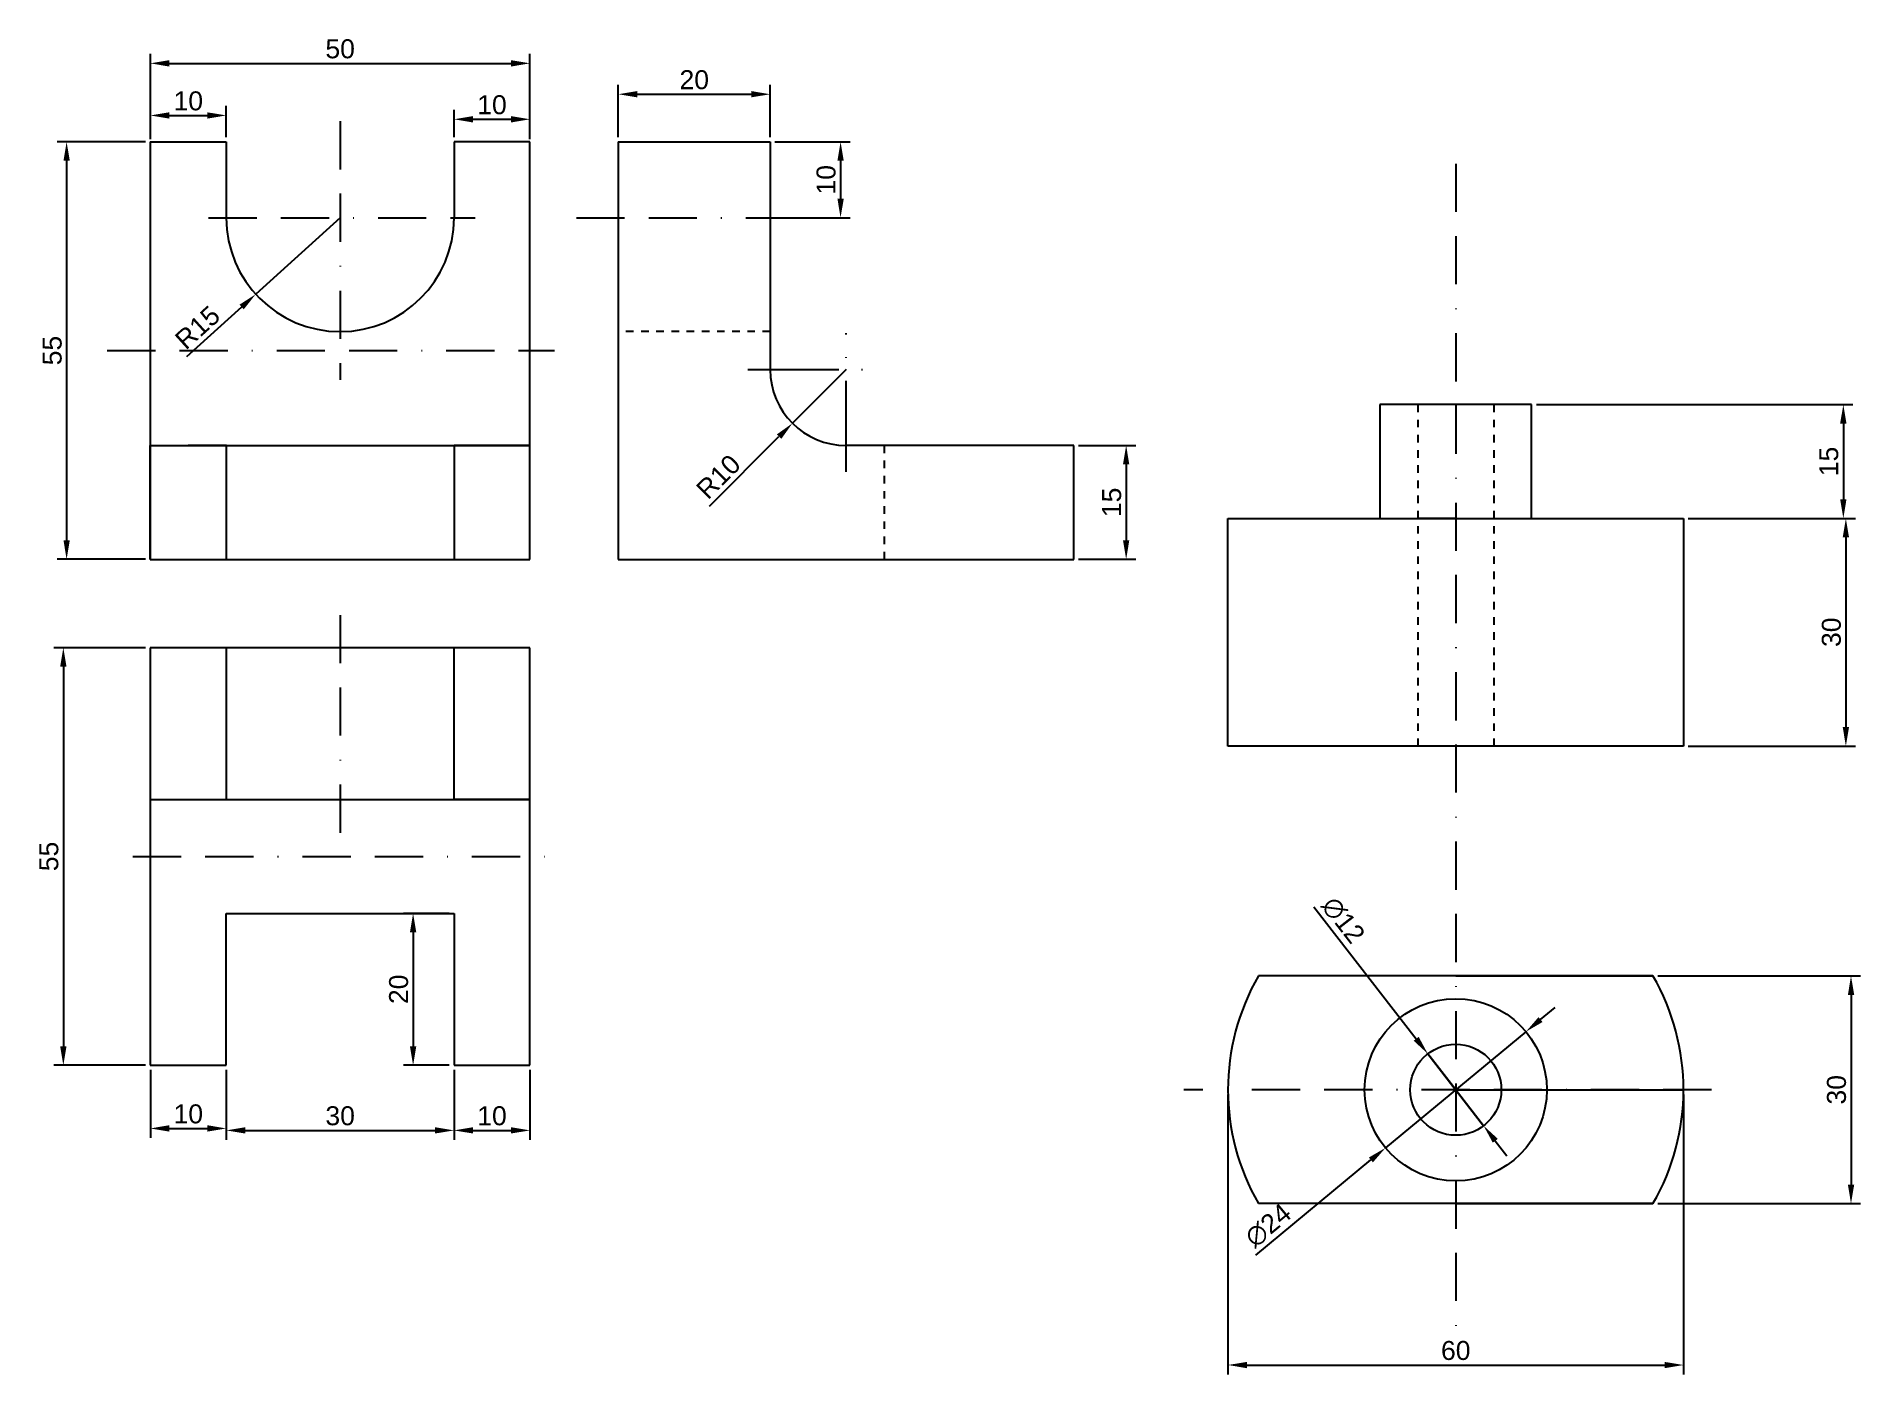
# Model space of a CAD drawing. Header units: millimetres. Extents: x 3411 to 3651, y 13931 to 14107.
import ezdxf

# ---------------------------------------------------------------- set-up
doc = ezdxf.new("R2010")
doc.units = ezdxf.units.MM
for name, pattern in [('ACAD_ISO10W100', [18, 12, -3, 0, -3]), ('JIS_02_1.0', [2, 1, -1]), ('MORSE_G2', [22.225, 6.35, -3.175, 6.35, -3.175, 0, -3.175])]:
    doc.linetypes.add(name, pattern=pattern)
doc.layers.add('cotas', color=10, linetype='Continuous')
doc.styles.get("Standard").update_dxf_attribs({"font": 'arial.ttf'})
doc.dimstyles.new('ISO-25', dxfattribs={"dimtxt": 2.5, "dimasz": 2.5, "dimexe": 1.25, "dimexo": 0.625, "dimtad": 1, "dimtxsty": 'Standard', "dimcen": 2.5, "dimadec": 0, "dimazin": 0, "dimtfac": 1, "dimtmove": 0, "dimatfit": 3, "dimfxl": 1, "dimarcsym": 0})

# ---------------------------------------------------------------- blocks, each defined once
blk = doc.blocks.new('*D1')
at = {"layer": 'cotas', "color": 0, "lineweight": -2, "transparency": 16777216}
for p, q in [((3608.32, 14058.88), (3650, 14058.88)), ((3648.75, 14056.38), (3648.75, 14046.38)), ((3628.32, 14043.88), (3650, 14043.88))]:
    blk.add_line(p, q, dxfattribs=at)
at = {"layer": 'cotas', "color": 0, "transparency": 16777216}
for points in [[(3648.33, 14056.38), (3649.16, 14056.38), (3648.75, 14058.88)], [(3648.33, 14046.38), (3649.16, 14046.38), (3648.75, 14043.88)]]:
    blk.add_solid(points, dxfattribs=at)
at = {"layer": 'Defpoints', "color": 0, "transparency": 16777216}
for p in [(3607.7, 14058.88), (3627.7, 14043.88), (3648.75, 14043.88)]:
    blk.add_point(p, dxfattribs=at)
at = {"layer": 'cotas', "color": 0, "transparency": 16777216, "insert": (3646.84, 14051.38), "char_height": 2.5, "attachment_point": 5, "rotation": 90}
blk.add_mtext('15', dxfattribs=at)
blk = doc.blocks.new('*D2')
at = {"layer": 'cotas', "color": 0, "lineweight": -2, "transparency": 16777216}
for p, q in [((3628.32, 14043.88), (3650.33, 14043.88)), ((3649.08, 14041.38), (3649.08, 14016.38)), ((3628.32, 14013.88), (3650.33, 14013.88))]:
    blk.add_line(p, q, dxfattribs=at)
at = {"layer": 'cotas', "color": 0, "transparency": 16777216}
for points in [[(3648.67, 14041.38), (3649.5, 14041.38), (3649.08, 14043.88)], [(3648.67, 14016.38), (3649.5, 14016.38), (3649.08, 14013.88)]]:
    blk.add_solid(points, dxfattribs=at)
at = {"layer": 'Defpoints', "color": 0, "transparency": 16777216}
for p in [(3627.7, 14043.88), (3627.7, 14013.88), (3649.08, 14013.88)]:
    blk.add_point(p, dxfattribs=at)
at = {"layer": 'cotas', "color": 0, "transparency": 16777216, "insert": (3647.18, 14028.88), "char_height": 2.5, "attachment_point": 5, "rotation": 90}
blk.add_mtext('30', dxfattribs=at)
blk = doc.blocks.new('*D3')
at = {"layer": 'cotas', "color": 0, "lineweight": -2, "transparency": 16777216}
for p, q in [((3624.3, 13983.6), (3651.01, 13983.6)), ((3649.76, 13981.1), (3649.76, 13956.1)), ((3624.3, 13953.6), (3651.01, 13953.6))]:
    blk.add_line(p, q, dxfattribs=at)
at = {"layer": 'cotas', "color": 0, "transparency": 16777216}
for points in [[(3649.35, 13981.1), (3650.18, 13981.1), (3649.76, 13983.6)], [(3649.35, 13956.1), (3650.18, 13956.1), (3649.76, 13953.6)]]:
    blk.add_solid(points, dxfattribs=at)
at = {"layer": 'Defpoints', "color": 0, "transparency": 16777216}
for p in [(3623.68, 13983.6), (3623.68, 13953.6), (3649.76, 13953.6)]:
    blk.add_point(p, dxfattribs=at)
at = {"layer": 'cotas', "color": 0, "transparency": 16777216, "insert": (3647.86, 13968.6), "char_height": 2.5, "attachment_point": 5, "rotation": 90}
blk.add_mtext('30', dxfattribs=at)
blk = doc.blocks.new('*D4')
at = {"layer": 'cotas', "color": 0, "lineweight": -2, "transparency": 16777216}
for p, q in [((3567.7, 13967.98), (3567.7, 13931.09)), ((3627.7, 13967.98), (3627.7, 13931.09)), ((3570.2, 13932.34), (3625.2, 13932.34))]:
    blk.add_line(p, q, dxfattribs=at)
at = {"layer": 'cotas', "color": 0, "transparency": 16777216}
for points in [[(3570.2, 13932.75), (3570.2, 13931.92), (3567.7, 13932.34)], [(3625.2, 13932.75), (3625.2, 13931.92), (3627.7, 13932.34)]]:
    blk.add_solid(points, dxfattribs=at)
at = {"layer": 'Defpoints', "color": 0, "transparency": 16777216}
for p in [(3567.7, 13968.6), (3627.7, 13968.6), (3627.7, 13932.34)]:
    blk.add_point(p, dxfattribs=at)
at = {"layer": 'cotas', "color": 0, "transparency": 16777216, "insert": (3597.7, 13934.24), "char_height": 2.5, "attachment_point": 5}
blk.add_mtext('60', dxfattribs=at)
blk = doc.blocks.new('*D5')
at = {"layer": 'cotas', "color": 0, "lineweight": -2, "transparency": 16777216}
for p, q in [((3508.03, 14093.49), (3517.92, 14093.49)), ((3516.67, 14090.99), (3516.67, 14085.99)), ((3508.03, 14083.49), (3517.92, 14083.49))]:
    blk.add_line(p, q, dxfattribs=at)
at = {"layer": 'cotas', "color": 0, "transparency": 16777216}
for points in [[(3516.26, 14090.99), (3517.09, 14090.99), (3516.67, 14093.49)], [(3516.26, 14085.99), (3517.09, 14085.99), (3516.67, 14083.49)]]:
    blk.add_solid(points, dxfattribs=at)
at = {"layer": 'Defpoints', "color": 0, "transparency": 16777216}
for p in [(3507.4, 14093.49), (3507.4, 14083.49), (3516.67, 14083.49)]:
    blk.add_point(p, dxfattribs=at)
at = {"layer": 'cotas', "color": 0, "transparency": 16777216, "insert": (3514.77, 14088.49), "char_height": 2.5, "attachment_point": 5, "rotation": 90}
blk.add_mtext('10', dxfattribs=at)
blk = doc.blocks.new('*D6')
at = {"layer": 'cotas', "color": 0, "lineweight": -2, "transparency": 16777216}
for p, q in [((3487.4, 14094.11), (3487.4, 14101.01)), ((3507.4, 14094.11), (3507.4, 14101.01)), ((3489.9, 14099.76), (3504.9, 14099.76))]:
    blk.add_line(p, q, dxfattribs=at)
at = {"layer": 'cotas', "color": 0, "transparency": 16777216}
for points in [[(3489.9, 14100.18), (3489.9, 14099.35), (3487.4, 14099.76)], [(3504.9, 14100.18), (3504.9, 14099.35), (3507.4, 14099.76)]]:
    blk.add_solid(points, dxfattribs=at)
at = {"layer": 'Defpoints', "color": 0, "transparency": 16777216}
for p in [(3507.4, 14099.76), (3487.4, 14093.49), (3507.4, 14093.49)]:
    blk.add_point(p, dxfattribs=at)
at = {"layer": 'cotas', "color": 0, "transparency": 16777216, "insert": (3497.4, 14101.66), "char_height": 2.5, "attachment_point": 5}
blk.add_mtext('20', dxfattribs=at)
blk = doc.blocks.new('*D7')
at = {"layer": 'cotas', "color": 0, "lineweight": -2, "transparency": 16777216}
for p, q in [((3548.03, 14053.49), (3555.54, 14053.49)), ((3554.29, 14050.99), (3554.29, 14040.99)), ((3548.03, 14038.49), (3555.54, 14038.49))]:
    blk.add_line(p, q, dxfattribs=at)
at = {"layer": 'cotas', "color": 0, "transparency": 16777216}
for points in [[(3553.87, 14050.99), (3554.7, 14050.99), (3554.29, 14053.49)], [(3553.87, 14040.99), (3554.7, 14040.99), (3554.29, 14038.49)]]:
    blk.add_solid(points, dxfattribs=at)
at = {"layer": 'Defpoints', "color": 0, "transparency": 16777216}
for p in [(3547.4, 14053.49), (3547.4, 14038.49), (3554.29, 14038.49)]:
    blk.add_point(p, dxfattribs=at)
at = {"layer": 'cotas', "color": 0, "transparency": 16777216, "insert": (3552.39, 14045.99), "char_height": 2.5, "attachment_point": 5, "rotation": 90}
blk.add_mtext('15', dxfattribs=at)
blk = doc.blocks.new('*D8')
at = {"layer": 'cotas', "color": 0, "lineweight": -2, "transparency": 16777216}
for p, q in [((3465.76, 14094.11), (3465.76, 14097.71)), ((3468.26, 14096.46), (3473.26, 14096.46)), ((3475.76, 14094.11), (3475.76, 14097.71))]:
    blk.add_line(p, q, dxfattribs=at)
at = {"layer": 'cotas', "color": 0, "transparency": 16777216}
for points in [[(3468.26, 14096.88), (3468.26, 14096.04), (3465.76, 14096.46)], [(3473.26, 14096.88), (3473.26, 14096.04), (3475.76, 14096.46)]]:
    blk.add_solid(points, dxfattribs=at)
at = {"layer": 'Defpoints', "color": 0, "transparency": 16777216}
for p in [(3475.76, 14096.46), (3465.76, 14093.49), (3475.76, 14093.49)]:
    blk.add_point(p, dxfattribs=at)
at = {"layer": 'cotas', "color": 0, "transparency": 16777216, "insert": (3470.76, 14098.36), "char_height": 2.5, "attachment_point": 5}
blk.add_mtext('10', dxfattribs=at)
blk = doc.blocks.new('*D9')
at = {"layer": 'cotas', "color": 0, "lineweight": -2, "transparency": 16777216}
for p, q in [((3425.76, 14094.11), (3425.76, 14098.22)), ((3435.76, 14094.11), (3435.76, 14098.22)), ((3428.26, 14096.97), (3433.26, 14096.97))]:
    blk.add_line(p, q, dxfattribs=at)
at = {"layer": 'cotas', "color": 0, "transparency": 16777216}
for points in [[(3428.26, 14097.38), (3428.26, 14096.55), (3425.76, 14096.97)], [(3433.26, 14097.38), (3433.26, 14096.55), (3435.76, 14096.97)]]:
    blk.add_solid(points, dxfattribs=at)
at = {"layer": 'Defpoints', "color": 0, "transparency": 16777216}
for p in [(3435.76, 14096.97), (3425.76, 14093.49), (3435.76, 14093.49)]:
    blk.add_point(p, dxfattribs=at)
at = {"layer": 'cotas', "color": 0, "transparency": 16777216, "insert": (3430.76, 14098.87), "char_height": 2.5, "attachment_point": 5}
blk.add_mtext('10', dxfattribs=at)
blk = doc.blocks.new('*D10')
at = {"layer": 'cotas', "color": 0, "lineweight": -2, "transparency": 16777216}
for p, q in [((3425.76, 14093.84), (3425.76, 14105.08)), ((3428.26, 14103.83), (3473.26, 14103.83)), ((3475.76, 14093.84), (3475.76, 14105.08))]:
    blk.add_line(p, q, dxfattribs=at)
at = {"layer": 'cotas', "color": 0, "transparency": 16777216}
for points in [[(3428.26, 14104.25), (3428.26, 14103.41), (3425.76, 14103.83)], [(3473.26, 14104.25), (3473.26, 14103.41), (3475.76, 14103.83)]]:
    blk.add_solid(points, dxfattribs=at)
at = {"layer": 'Defpoints', "color": 0, "transparency": 16777216}
for p in [(3475.76, 14103.83), (3425.76, 14093.22), (3475.76, 14093.22)]:
    blk.add_point(p, dxfattribs=at)
at = {"layer": 'cotas', "color": 0, "transparency": 16777216, "insert": (3450.76, 14105.73), "char_height": 2.5, "attachment_point": 5}
blk.add_mtext('50', dxfattribs=at)
blk = doc.blocks.new('*D11')
at = {"layer": 'cotas', "color": 0, "lineweight": -2, "transparency": 16777216}
for p, q in [((3425.13, 14093.49), (3413.48, 14093.49)), ((3414.73, 14090.99), (3414.73, 14040.99)), ((3425.13, 14038.49), (3413.48, 14038.49))]:
    blk.add_line(p, q, dxfattribs=at)
at = {"layer": 'cotas', "color": 0, "transparency": 16777216}
for points in [[(3414.32, 14090.99), (3415.15, 14090.99), (3414.73, 14093.49)], [(3414.32, 14040.99), (3415.15, 14040.99), (3414.73, 14038.49)]]:
    blk.add_solid(points, dxfattribs=at)
at = {"layer": 'Defpoints', "color": 0, "transparency": 16777216}
for p in [(3425.76, 14093.49), (3414.73, 14038.49), (3425.76, 14038.49)]:
    blk.add_point(p, dxfattribs=at)
at = {"layer": 'cotas', "color": 0, "transparency": 16777216, "insert": (3412.84, 14065.99), "char_height": 2.5, "attachment_point": 5, "rotation": 90}
blk.add_mtext('55', dxfattribs=at)
blk = doc.blocks.new('*D12')
at = {"layer": 'cotas', "color": 0, "lineweight": -2, "transparency": 16777216}
for p, q in [((3425.13, 14026.84), (3413.05, 14026.84)), ((3414.3, 14024.34), (3414.3, 13974.34)), ((3425.13, 13971.84), (3413.05, 13971.84))]:
    blk.add_line(p, q, dxfattribs=at)
at = {"layer": 'cotas', "color": 0, "transparency": 16777216}
for points in [[(3413.88, 14024.34), (3414.72, 14024.34), (3414.3, 14026.84)], [(3413.88, 13974.34), (3414.72, 13974.34), (3414.3, 13971.84)]]:
    blk.add_solid(points, dxfattribs=at)
at = {"layer": 'Defpoints', "color": 0, "transparency": 16777216}
for p in [(3425.76, 14026.84), (3414.3, 13971.84), (3425.76, 13971.84)]:
    blk.add_point(p, dxfattribs=at)
at = {"layer": 'cotas', "color": 0, "transparency": 16777216, "insert": (3412.4, 13999.34), "char_height": 2.5, "attachment_point": 5, "rotation": 90}
blk.add_mtext('55', dxfattribs=at)
blk = doc.blocks.new('*D13')
at = {"layer": 'cotas', "color": 0, "lineweight": -2, "transparency": 16777216}
for p, q in [((3425.76, 13971.22), (3425.76, 13962.26)), ((3435.76, 13971.22), (3435.76, 13962.26)), ((3428.26, 13963.51), (3433.26, 13963.51))]:
    blk.add_line(p, q, dxfattribs=at)
at = {"layer": 'cotas', "color": 0, "transparency": 16777216}
for points in [[(3428.26, 13963.93), (3428.26, 13963.09), (3425.76, 13963.51)], [(3433.26, 13963.93), (3433.26, 13963.09), (3435.76, 13963.51)]]:
    blk.add_solid(points, dxfattribs=at)
at = {"layer": 'Defpoints', "color": 0, "transparency": 16777216}
for p in [(3425.76, 13971.84), (3435.76, 13971.84), (3435.76, 13963.51)]:
    blk.add_point(p, dxfattribs=at)
at = {"layer": 'cotas', "color": 0, "transparency": 16777216, "insert": (3430.76, 13965.41), "char_height": 2.5, "attachment_point": 5}
blk.add_mtext('10', dxfattribs=at)
blk = doc.blocks.new('*D14')
at = {"layer": 'cotas', "color": 0, "lineweight": -2, "transparency": 16777216}
for p, q in [((3435.76, 13971.22), (3435.76, 13962)), ((3465.76, 13971.22), (3465.76, 13962)), ((3438.26, 13963.25), (3463.26, 13963.25))]:
    blk.add_line(p, q, dxfattribs=at)
at = {"layer": 'cotas', "color": 0, "transparency": 16777216}
for points in [[(3438.26, 13963.67), (3438.26, 13962.84), (3435.76, 13963.25)], [(3463.26, 13963.67), (3463.26, 13962.84), (3465.76, 13963.25)]]:
    blk.add_solid(points, dxfattribs=at)
at = {"layer": 'Defpoints', "color": 0, "transparency": 16777216}
for p in [(3435.76, 13971.84), (3465.76, 13971.84), (3465.76, 13963.25)]:
    blk.add_point(p, dxfattribs=at)
at = {"layer": 'cotas', "color": 0, "transparency": 16777216, "insert": (3450.76, 13965.16), "char_height": 2.5, "attachment_point": 5}
blk.add_mtext('30', dxfattribs=at)
blk = doc.blocks.new('*D15')
at = {"layer": 'cotas', "color": 0, "lineweight": -2, "transparency": 16777216}
for p, q in [((3465.76, 13971.22), (3465.76, 13962)), ((3475.76, 13971.22), (3475.76, 13962)), ((3468.26, 13963.25), (3473.26, 13963.25))]:
    blk.add_line(p, q, dxfattribs=at)
at = {"layer": 'cotas', "color": 0, "transparency": 16777216}
for points in [[(3468.26, 13963.67), (3468.26, 13962.84), (3465.76, 13963.25)], [(3473.26, 13963.67), (3473.26, 13962.84), (3475.76, 13963.25)]]:
    blk.add_solid(points, dxfattribs=at)
at = {"layer": 'Defpoints', "color": 0, "transparency": 16777216}
for p in [(3465.76, 13971.84), (3475.76, 13971.84), (3475.76, 13963.25)]:
    blk.add_point(p, dxfattribs=at)
at = {"layer": 'cotas', "color": 0, "transparency": 16777216, "insert": (3470.76, 13965.16), "char_height": 2.5, "attachment_point": 5}
blk.add_mtext('10', dxfattribs=at)
blk = doc.blocks.new('*D16')
at = {"layer": 'cotas', "color": 0, "lineweight": -2, "transparency": 16777216}
for p, q in [((3465.13, 13991.84), (3459.12, 13991.84)), ((3460.37, 13989.34), (3460.37, 13974.34)), ((3465.13, 13971.84), (3459.12, 13971.84))]:
    blk.add_line(p, q, dxfattribs=at)
at = {"layer": 'cotas', "color": 0, "transparency": 16777216}
for points in [[(3459.95, 13989.34), (3460.79, 13989.34), (3460.37, 13991.84)], [(3459.95, 13974.34), (3460.79, 13974.34), (3460.37, 13971.84)]]:
    blk.add_solid(points, dxfattribs=at)
at = {"layer": 'Defpoints', "color": 0, "transparency": 16777216}
for p in [(3465.76, 13991.84), (3460.37, 13971.84), (3465.76, 13971.84)]:
    blk.add_point(p, dxfattribs=at)
at = {"layer": 'cotas', "color": 0, "transparency": 16777216, "insert": (3458.47, 13981.84), "char_height": 2.5, "attachment_point": 5, "rotation": 90}
blk.add_mtext('20', dxfattribs=at)
blk = doc.blocks.new('*D17')
at = {"layer": 'cotas', "color": 0, "lineweight": -2, "transparency": 16777216}
for p, q in [((3579.01, 13992.7), (3592.49, 13975.32)), ((3601.37, 13963.86), (3594.02, 13973.34)), ((3602.91, 13961.88), (3604.44, 13959.91))]:
    blk.add_line(p, q, dxfattribs=at)
at = {"layer": 'cotas', "color": 0, "transparency": 16777216}
for points in [[(3592.82, 13975.57), (3592.16, 13975.06), (3594.02, 13973.34)], [(3603.24, 13962.14), (3602.58, 13961.63), (3601.37, 13963.86)]]:
    blk.add_solid(points, dxfattribs=at)
at = {"layer": 'Defpoints', "color": 0, "transparency": 16777216}
for p in [(3594.02, 13973.34), (3601.37, 13963.86)]:
    blk.add_point(p, dxfattribs=at)
at = {"layer": 'cotas', "color": 0, "transparency": 16777216, "insert": (3582.87, 13990.94), "char_height": 2.5, "attachment_point": 5, "rotation": 307.7906}
blk.add_mtext('∅12', dxfattribs=at)
blk = doc.blocks.new('*D18')
at = {"layer": 'cotas', "color": 0, "lineweight": -2, "transparency": 16777216}
for p, q in [((3608.87, 13977.85), (3610.79, 13979.44)), ((3606.94, 13976.25), (3588.45, 13960.95)), ((3571.35, 13946.8), (3586.53, 13959.36))]:
    blk.add_line(p, q, dxfattribs=at)
at = {"layer": 'cotas', "color": 0, "transparency": 16777216}
for points in [[(3608.6, 13978.17), (3609.13, 13977.53), (3606.94, 13976.25)], [(3586.26, 13959.68), (3586.79, 13959.04), (3588.45, 13960.95)]]:
    blk.add_solid(points, dxfattribs=at)
at = {"layer": 'Defpoints', "color": 0, "transparency": 16777216}
for p in [(3606.94, 13976.25), (3588.45, 13960.95)]:
    blk.add_point(p, dxfattribs=at)
at = {"layer": 'cotas', "color": 0, "transparency": 16777216, "insert": (3573, 13950.72), "char_height": 2.5, "attachment_point": 5, "rotation": 39.609}
blk.add_mtext('∅24', dxfattribs=at)
blk = doc.blocks.new('*D19')
at = {"layer": 'cotas', "color": 0, "lineweight": -2, "transparency": 16777216}
for p, q in [((3517.4, 14063.49), (3510.33, 14056.41)), ((3499.39, 14045.47), (3508.56, 14054.65))]:
    blk.add_line(p, q, dxfattribs=at)
at = {"layer": 'cotas', "color": 0, "transparency": 16777216}
blk.add_solid([(3508.27, 14054.94), (3508.86, 14054.35), (3510.33, 14056.41)], dxfattribs=at)
at = {"layer": 'Defpoints', "color": 0, "transparency": 16777216}
for p in [(3517.4, 14063.49), (3510.33, 14056.41)]:
    blk.add_point(p, dxfattribs=at)
at = {"layer": 'cotas', "color": 0, "transparency": 16777216, "insert": (3500.59, 14049.37), "char_height": 2.5, "attachment_point": 5, "rotation": 45}
blk.add_mtext('R10', dxfattribs=at)
blk = doc.blocks.new('*D20')
at = {"layer": 'cotas', "color": 0, "lineweight": -2, "transparency": 16777216}
for p, q in [((3450.76, 14083.49), (3439.64, 14073.41)), ((3430.57, 14065.19), (3437.79, 14071.73))]:
    blk.add_line(p, q, dxfattribs=at)
at = {"layer": 'cotas', "color": 0, "transparency": 16777216}
blk.add_solid([(3437.51, 14072.04), (3438.07, 14071.43), (3439.64, 14073.41)], dxfattribs=at)
at = {"layer": 'Defpoints', "color": 0, "transparency": 16777216}
for p in [(3450.76, 14083.49), (3439.64, 14073.41)]:
    blk.add_point(p, dxfattribs=at)
at = {"layer": 'cotas', "color": 0, "transparency": 16777216, "insert": (3431.98, 14069.03), "char_height": 2.5, "attachment_point": 5, "rotation": 42.1833}
blk.add_mtext('R15', dxfattribs=at)

msp = doc.modelspace()

# ---------------------------------------------------------------- linework, layer by layer
at = {"linetype": 'MORSE_G2'}
for p, q in [((3450.757, 14096.197), (3450.757, 14062.129)), ((3597.697, 14090.599), (3597.697, 13937.297)), ((3433.428, 14083.485), (3468.529, 14083.485)), ((3481.871, 14083.485), (3511.634, 14083.485)), ((3420.086, 14065.985), (3478.997, 14065.985)), ((3450.757, 14031.142), (3450.757, 13999.51)), ((3423.473, 13999.342), (3477.696, 13999.342)), ((3631.383, 13968.602), (3561.889, 13968.602))]:
    msp.add_line(p, q, dxfattribs=at)
for p, q in [((3425.757, 14093.485), (3425.757, 14038.485)), ((3425.757, 14093.485), (3435.757, 14093.485)), ((3435.757, 14093.485), (3435.757, 14083.485)), ((3475.757, 14093.485), (3465.757, 14093.485)), ((3465.757, 14093.485), (3465.757, 14083.485)), ((3475.757, 14038.485), (3475.757, 14093.485)), ((3487.4, 14093.485), (3504.794, 14093.485)), ((3487.4, 14093.485), (3507.4, 14093.485)), ((3487.4, 14093.485), (3487.4, 14038.485)), ((3507.4, 14093.485), (3507.4, 14068.485)), ((3507.4, 14068.485), (3507.4, 14063.485)), ((3607.697, 14058.877), (3587.697, 14058.877)), ((3587.697, 14058.877), (3587.697, 14043.877)), ((3607.697, 14043.877), (3607.697, 14058.877)), ((3425.757, 14053.485), (3435.756, 14053.562)), ((3425.757, 14038.485), (3425.757, 14053.485)), ((3425.757, 14053.485), (3475.757, 14053.485)), ((3435.756, 14053.562), (3435.756, 14038.485)), ((3475.757, 14053.485), (3465.757, 14053.485)), ((3465.757, 14053.485), (3465.757, 14038.485)), ((3522.4, 14053.485), (3517.4, 14053.485)), ((3527.4, 14053.485), (3522.4, 14053.485)), ((3547.4, 14053.485), (3527.4, 14053.485)), ((3547.4, 14038.485), (3547.4, 14053.485)), ((3567.697, 14043.877), (3627.697, 14043.877)), ((3567.697, 14013.877), (3567.697, 14043.877)), ((3597.697, 14043.877), (3592.697, 14043.877)), ((3592.697, 14043.877), (3602.697, 14043.877)), ((3597.697, 14043.877), (3607.697, 14043.877)), ((3627.697, 14043.877), (3627.697, 14013.877)), ((3425.757, 14038.485), (3475.757, 14038.485)), ((3487.4, 14038.485), (3547.4, 14038.485)), ((3425.757, 14026.842), (3425.757, 13971.842)), ((3475.757, 14026.842), (3425.757, 14026.842)), ((3425.757, 14026.842), (3425.757, 14006.842)), ((3465.757, 14026.842), (3435.757, 14026.842)), ((3435.757, 14026.842), (3435.757, 14006.842)), ((3465.757, 14006.842), (3465.757, 14026.842)), ((3475.757, 13971.842), (3475.757, 14026.842)), ((3627.697, 14013.877), (3567.697, 14013.877)), ((3425.757, 14006.842), (3475.757, 14006.842)), ((3475.757, 14006.842), (3465.757, 14006.842)), ((3435.757, 13971.842), (3435.757, 13991.842)), ((3435.757, 13991.842), (3465.757, 13991.842)), ((3465.757, 13991.842), (3465.757, 13981.842)), ((3623.678, 13983.602), (3571.717, 13983.602)), ((3597.697, 13983.602), (3623.678, 13983.602)), ((3465.757, 13981.842), (3465.757, 13971.842)), ((3425.757, 13971.842), (3435.757, 13971.842)), ((3465.757, 13971.842), (3475.757, 13971.842)), ((3597.697, 13968.602), (3627.697, 13968.602)), ((3623.678, 13953.602), (3571.717, 13953.602)), ((3597.697, 13953.602), (3623.678, 13953.602))]:
    msp.add_line(p, q)
at = {"linetype": 'JIS_02_1.0'}
for p, q in [((3507.4, 14068.485), (3487.4, 14068.485)), ((3592.697, 14058.877), (3592.697, 14013.877)), ((3602.697, 14058.877), (3602.697, 14013.877)), ((3522.4, 14053.485), (3522.4, 14038.485))]:
    msp.add_line(p, q, dxfattribs=at)
at = {"linetype": 'ACAD_ISO10W100'}
for p, q in [((3517.4, 14050.02), (3517.4, 14068.285)), ((3504.45, 14063.485), (3521.897, 14063.485))]:
    msp.add_line(p, q, dxfattribs=at)
for radius in [12, 6]:
    msp.add_circle((3597.697, 13968.602), radius)
for centre, radius, start, end in [((3450.757, 14083.485), 15, 180, 0), ((3517.4, 14063.485), 10, 180, 270), ((3597.697, 13968.602), 30, 150, 210), ((3597.697, 13968.602), 30, 330, 30)]:
    msp.add_arc(centre, radius, start, end)
at = {"layer": 'cotas'}
for p, q in [((3450.757, 14083.485), (3439.642, 14073.413)), ((3517.4, 14063.485), (3510.329, 14056.414)), ((3606.942, 13976.252), (3588.452, 13960.951)), ((3597.697, 13968.602), (3594.021, 13973.343)), ((3594.021, 13973.343), (3601.374, 13963.86))]:
    msp.add_line(p, q, dxfattribs=at)

# ---------------------------------------------------------------- dimensions: what is measured, and where the dimension line sits
for base, p1, p2, picture, middle in [((3475.757, 14103.829), (3425.757, 14093.218), (3475.757, 14093.218), '*D10', (3450.757, 14105.731)), ((3507.4, 14099.763), (3487.4, 14093.485), (3507.4, 14093.485), '*D6', (3497.4, 14101.665)), ((3435.757, 14096.968), (3425.757, 14093.485), (3435.757, 14093.485), '*D9', (3430.757, 14098.87)), ((3475.757, 14096.46), (3465.757, 14093.485), (3475.757, 14093.485), '*D8', (3470.757, 14098.361)), ((3435.757, 13963.511), (3425.757, 13971.842), (3435.757, 13971.842), '*D13', (3430.757, 13965.412)), ((3465.757, 13963.254), (3435.757, 13971.842), (3465.757, 13971.842), '*D14', (3450.757, 13965.156)), ((3475.757, 13963.254), (3465.757, 13971.842), (3475.757, 13971.842), '*D15', (3470.757, 13965.155)), ((3627.697, 13932.336), (3567.697, 13968.602), (3627.697, 13968.602), '*D4', (3597.697, 13934.238))]:
    dim = msp.add_linear_dim(base=base, p1=p1, p2=p2, dimstyle='ISO-25', dxfattribs=at)
    dim.commit()
    dim.dimension.update_dxf_attribs({"geometry": picture, "text_midpoint": middle})
for base, p1, p2, picture, middle in [((3414.735, 14038.485), (3425.757, 14093.485), (3425.757, 14038.485), '*D11', (3412.838, 14065.985)), ((3516.673, 14083.485), (3507.4, 14093.485), (3507.4, 14083.485), '*D5', (3514.771, 14088.485)), ((3648.745, 14043.877), (3607.697, 14058.877), (3627.697, 14043.877), '*D1', (3646.844, 14051.377)), ((3554.288, 14038.485), (3547.4, 14053.485), (3547.4, 14038.485), '*D7', (3552.386, 14045.985)), ((3649.084, 14013.877), (3627.697, 14043.877), (3627.697, 14013.877), '*D2', (3647.182, 14028.877)), ((3414.299, 13971.842), (3425.757, 14026.842), (3425.757, 13971.842), '*D12', (3412.403, 13999.342)), ((3649.763, 13953.602), (3623.678, 13983.602), (3623.678, 13953.602), '*D3', (3647.86, 13968.602))]:
    dim = msp.add_linear_dim(base=base, p1=p1, p2=p2, angle=90, dimstyle='ISO-25', dxfattribs=at)
    dim.commit()
    dim.dimension.update_dxf_attribs({"geometry": picture, "text_midpoint": middle})
dim = msp.add_radius_dim(center=(3450.757, 14083.485), mpoint=(3439.642, 14073.413), dimstyle='ISO-25', dxfattribs=at)
dim.commit()
dim.dimension.update_dxf_attribs({"geometry": '*D20', "text_midpoint": (3431.976, 14069.033)})
dim = msp.add_radius_dim(center=(3517.4, 14063.485), mpoint=(3510.329, 14056.414), dimstyle='ISO-25', dxfattribs=at)
dim.commit()
dim.dimension.update_dxf_attribs({"geometry": '*D19', "text_midpoint": (3501.938, 14048.023), "dimtype": 164})
for p1, p2, picture, middle in [((3601.374, 13963.86), (3594.021, 13973.343), '*D17', (3581.313, 13989.731)), ((3606.942, 13976.252), (3588.452, 13960.951), '*D18', (3574.255, 13949.203))]:
    dim = msp.add_diameter_dim_2p(p1=p1, p2=p2, dimstyle='ISO-25', dxfattribs=at)
    dim.commit()
    dim.dimension.update_dxf_attribs({"geometry": picture, "text_midpoint": middle, "dimtype": 163})
dim = msp.add_aligned_dim(p1=(3465.757, 13991.842), p2=(3465.757, 13971.842), distance=-5.385, dimstyle='ISO-25', dxfattribs=at)
dim.commit()
dim.dimension.update_dxf_attribs({"geometry": '*D16', "text_midpoint": (3458.47, 13981.842)})

doc.saveas('drawing.dxf')
